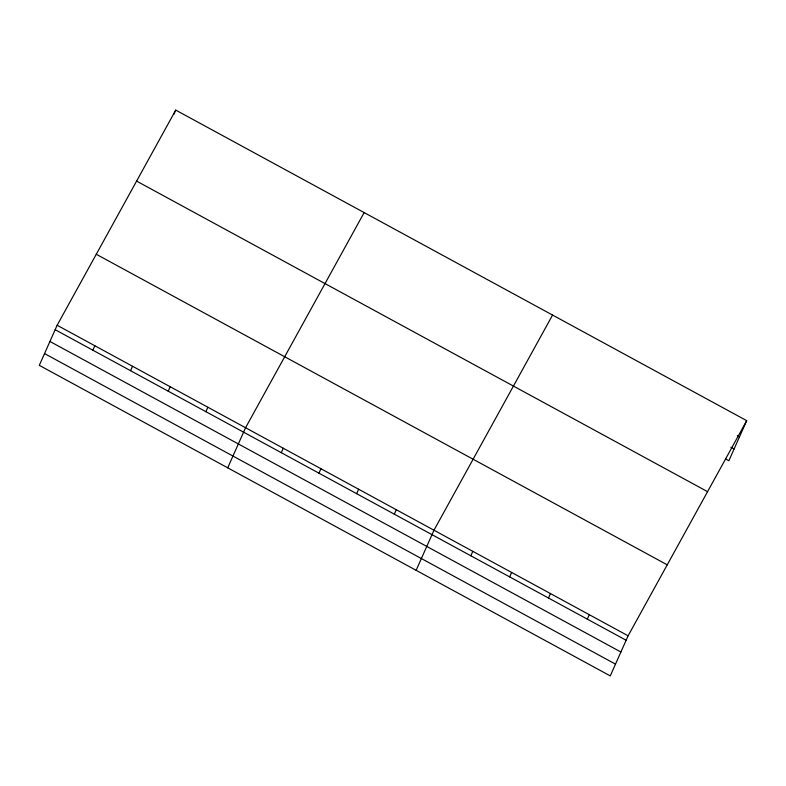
<?xml version="1.0" encoding="UTF-8"?>
<svg xmlns="http://www.w3.org/2000/svg" width="786" height="786" viewBox="0 0 786 786"><rect width="100%" height="100%" fill="white"/><g stroke="black" fill="none" stroke-linecap="round" stroke-linejoin="round"><path stroke-width="1.18" d="M57.142 325.257L39.3 365.343L610.26 675.901L628.112 635.815L746.7 420.657L175.74 110.099L57.142 325.257L628.112 635.815M173.755 114.54L175.74 110.099M92.856 350.192L94.831 345.752M130.535 370.687L132.51 366.256M168.224 391.182L170.198 386.751M205.903 411.687L207.877 407.246M227.714 467.827L245.566 427.741L364.154 212.584M281.27 452.677L283.245 448.236M318.959 473.172L320.934 468.741M356.638 493.667L358.613 489.236M394.326 514.172L396.301 509.731M416.138 570.312L433.98 530.226L552.568 315.068M470.834 555.781L472.808 551.35M509.662 576.904L511.637 572.463M548.481 598.018L550.455 593.577M587.309 619.132L589.284 614.701M746.7 420.657L728.858 460.743L725.616 458.985M737.327 435.69L739.488 436.859M730.852 447.224L734.095 448.983M136.597 181.104L707.567 491.663M96.275 254.261L667.245 564.82M55.167 329.698L626.137 640.256M49.931 341.458L620.901 652.016M44.537 353.572L615.497 664.131"/></g></svg>
